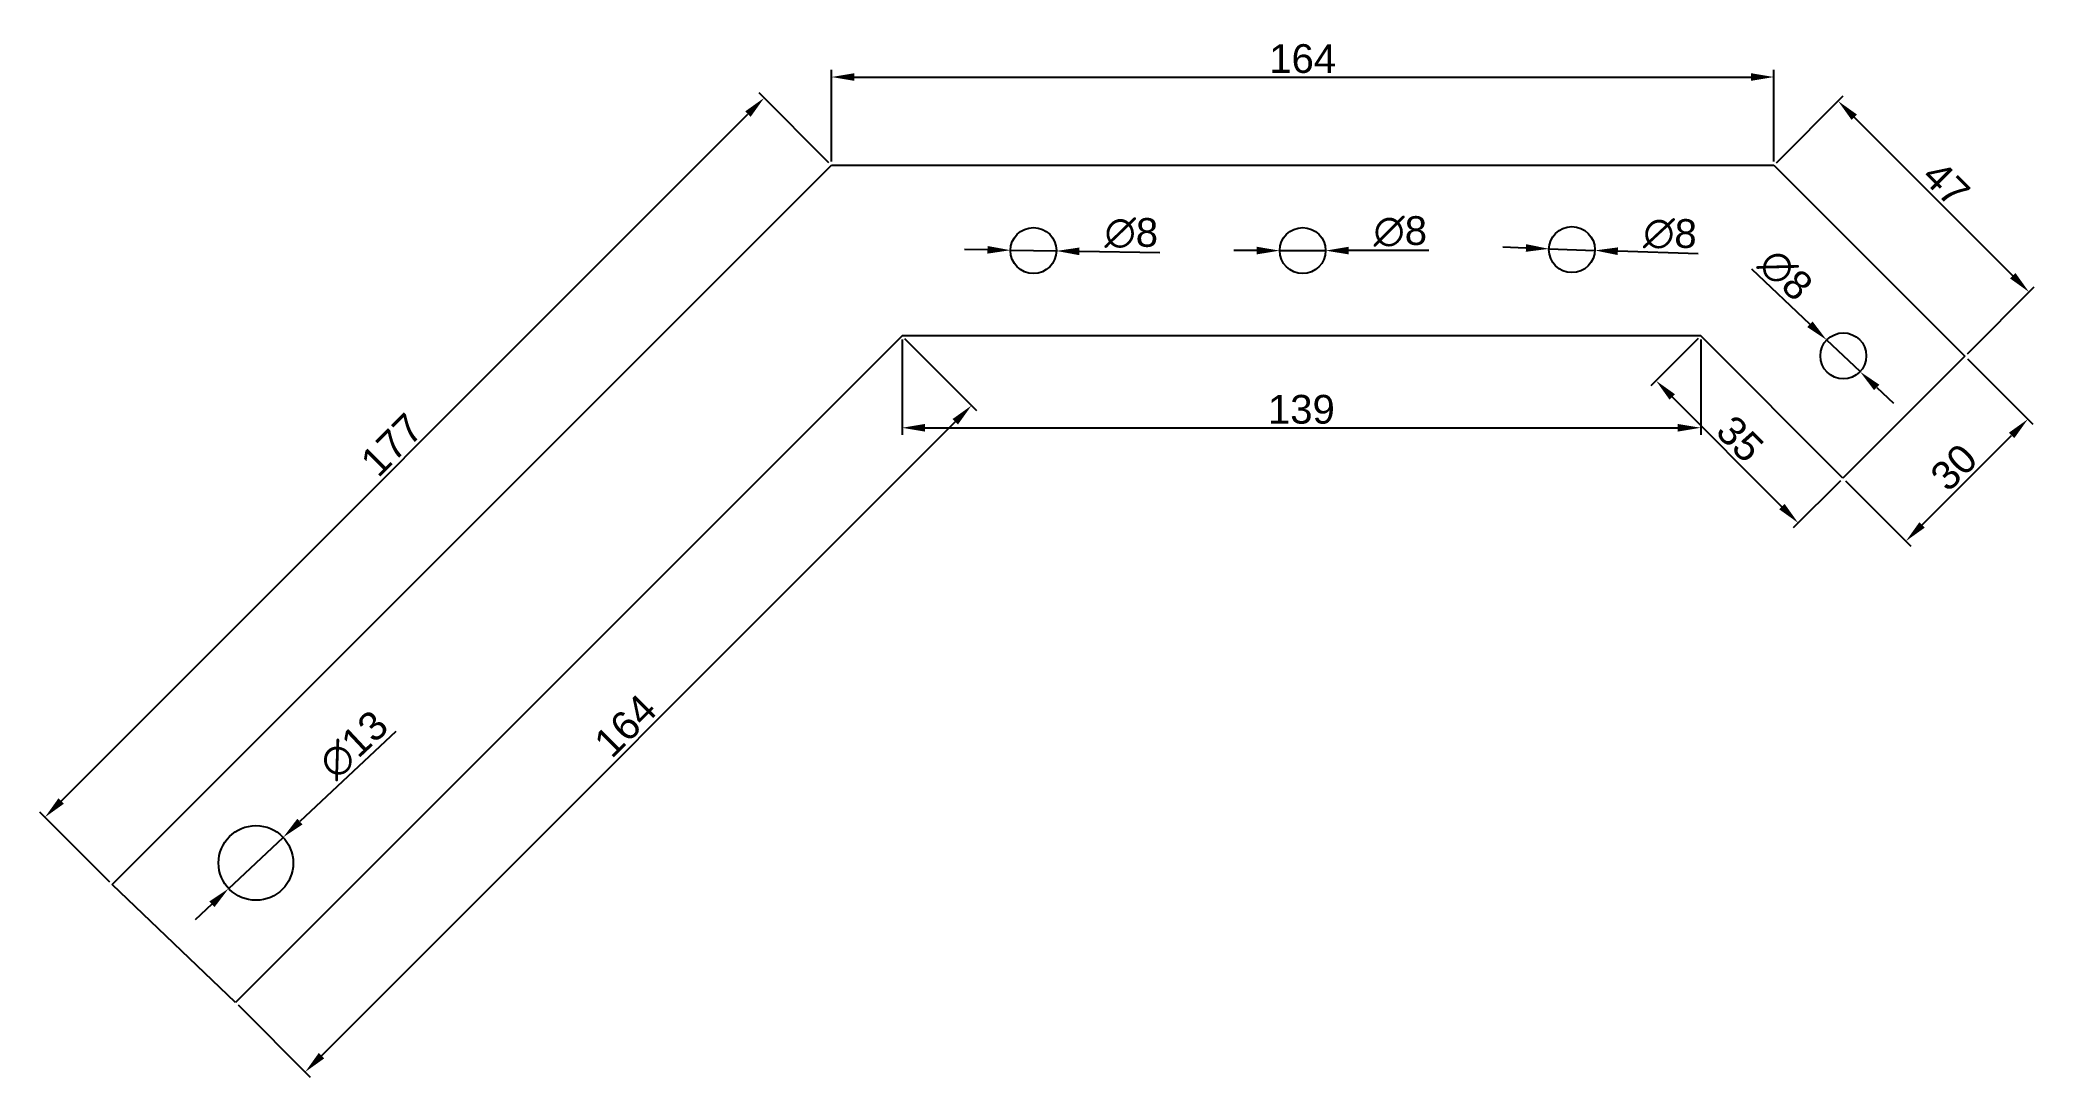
# Model space of a CAD drawing. Header units: millimetres. Extents: x 1438 to 1785, y 940 to 1120.
import ezdxf

# ---------------------------------------------------------------- set-up
doc = ezdxf.new("R2010")
doc.units = ezdxf.units.MM
doc.layers.add('dim', color=5, linetype='Continuous')
doc.styles.get("Standard").update_dxf_attribs({"font": 'arial.ttf'})
doc.dimstyles.new('ISO-25', dxfattribs={"dimtxt": 5, "dimasz": 4, "dimexe": 1.25, "dimexo": 0.625, "dimtad": 1, "dimtxsty": 'Standard', "dimcen": 2.5, "dimadec": 0, "dimazin": 0, "dimtfac": 1, "dimtmove": 0, "dimatfit": 3, "dimfxl": 1, "dimarcsym": 0})

# ---------------------------------------------------------------- blocks, each defined once
blk = doc.blocks.new('*D2')
at = {"layer": 'Defpoints', "color": 0, "transparency": 16777216}
for p in [(1563.72, 1110.36), (1575.44, 1098.64), (1450.28, 973.48)]:
    blk.add_point(p, dxfattribs=at)
at = {"layer": 'dim', "color": 0, "lineweight": -2, "transparency": 16777216}
for p, q in [((1575, 1099.08), (1562.83, 1111.25)), ((1441.39, 988.03), (1560.89, 1107.54)), ((1449.84, 973.93), (1437.67, 986.09))]:
    blk.add_line(p, q, dxfattribs=at)
at = {"layer": 'dim', "color": 0, "transparency": 16777216}
for points in [[(1560.42, 1108.01), (1561.36, 1107.06), (1563.72, 1110.36)], [(1440.91, 988.51), (1441.86, 987.56), (1438.56, 985.21)]]:
    blk.add_solid(points, dxfattribs=at)
at = {"layer": 'dim', "color": 0, "transparency": 16777216, "insert": (1498.92, 1050), "char_height": 5, "attachment_point": 5, "rotation": 45}
blk.add_mtext('177', dxfattribs=at)
blk = doc.blocks.new('*D3')
at = {"layer": 'Defpoints', "color": 0, "transparency": 16777216}
for p in [(1739.44, 1113.99), (1575.44, 1098.64), (1739.44, 1098.64)]:
    blk.add_point(p, dxfattribs=at)
at = {"layer": 'dim', "color": 0, "lineweight": -2, "transparency": 16777216}
for p, q in [((1575.44, 1099.27), (1575.44, 1115.24)), ((1739.44, 1099.27), (1739.44, 1115.24)), ((1579.44, 1113.99), (1735.44, 1113.99))]:
    blk.add_line(p, q, dxfattribs=at)
at = {"layer": 'dim', "color": 0, "transparency": 16777216}
for points in [[(1579.44, 1114.66), (1579.44, 1113.32), (1575.44, 1113.99)], [(1735.44, 1114.66), (1735.44, 1113.32), (1739.44, 1113.99)]]:
    blk.add_solid(points, dxfattribs=at)
at = {"layer": 'dim', "color": 0, "transparency": 16777216, "insert": (1657.44, 1117.17), "char_height": 5, "attachment_point": 5}
blk.add_mtext('164', dxfattribs=at)
blk = doc.blocks.new('*D4')
at = {"layer": 'Defpoints', "color": 0, "transparency": 16777216}
for p in [(1739.44, 1098.64), (1783.85, 1076.58), (1772.67, 1065.41)]:
    blk.add_point(p, dxfattribs=at)
at = {"layer": 'dim', "color": 0, "lineweight": -2, "transparency": 16777216}
for p, q in [((1739.88, 1099.08), (1751.5, 1110.7)), ((1753.44, 1106.99), (1781.02, 1079.41)), ((1773.11, 1065.85), (1784.73, 1077.47))]:
    blk.add_line(p, q, dxfattribs=at)
at = {"layer": 'dim', "color": 0, "transparency": 16777216}
for points in [[(1753.91, 1107.46), (1752.97, 1106.52), (1750.61, 1109.82)], [(1781.49, 1079.88), (1780.55, 1078.94), (1783.85, 1076.58)]]:
    blk.add_solid(points, dxfattribs=at)
at = {"layer": 'dim', "color": 0, "transparency": 16777216, "insert": (1769.44, 1095.41), "char_height": 5, "attachment_point": 5, "rotation": 315}
blk.add_mtext('47', dxfattribs=at)
blk = doc.blocks.new('*D5')
at = {"layer": 'Defpoints', "color": 0, "transparency": 16777216}
for p in [(1772.67, 1065.41), (1783.63, 1054.45), (1751.46, 1044.19)]:
    blk.add_point(p, dxfattribs=at)
at = {"layer": 'dim', "color": 0, "lineweight": -2, "transparency": 16777216}
for p, q in [((1773.11, 1064.97), (1784.51, 1053.57)), ((1765.24, 1036.07), (1780.8, 1051.62)), ((1751.9, 1043.75), (1763.3, 1032.36))]:
    blk.add_line(p, q, dxfattribs=at)
at = {"layer": 'dim', "color": 0, "transparency": 16777216}
for points in [[(1780.33, 1052.1), (1781.27, 1051.15), (1783.63, 1054.45)], [(1764.77, 1036.54), (1765.71, 1035.6), (1762.41, 1033.24)]]:
    blk.add_solid(points, dxfattribs=at)
at = {"layer": 'dim', "color": 0, "transparency": 16777216, "insert": (1770.77, 1046.09), "char_height": 5, "attachment_point": 5, "rotation": 45}
blk.add_mtext('30', dxfattribs=at)
blk = doc.blocks.new('*D6')
at = {"layer": 'Defpoints', "color": 0, "transparency": 16777216}
for p in [(1587.71, 1068.94), (1726.71, 1068.94), (1726.71, 1052.97)]:
    blk.add_point(p, dxfattribs=at)
at = {"layer": 'dim', "color": 0, "lineweight": -2, "transparency": 16777216}
for p, q in [((1587.71, 1068.32), (1587.71, 1051.72)), ((1726.71, 1068.32), (1726.71, 1051.72)), ((1591.71, 1052.97), (1722.71, 1052.97))]:
    blk.add_line(p, q, dxfattribs=at)
at = {"layer": 'dim', "color": 0, "transparency": 16777216}
for points in [[(1591.71, 1053.63), (1591.71, 1052.3), (1587.71, 1052.97)], [(1722.71, 1053.63), (1722.71, 1052.3), (1726.71, 1052.97)]]:
    blk.add_solid(points, dxfattribs=at)
at = {"layer": 'dim', "color": 0, "transparency": 16777216, "insert": (1657.21, 1056.15), "char_height": 5, "attachment_point": 5}
blk.add_mtext('139', dxfattribs=at)
blk = doc.blocks.new('*D7')
at = {"layer": 'Defpoints', "color": 0, "transparency": 16777216}
for p in [(1587.71, 1068.94), (1471.74, 952.98), (1483.84, 940.88)]:
    blk.add_point(p, dxfattribs=at)
at = {"layer": 'dim', "color": 0, "lineweight": -2, "transparency": 16777216}
for p, q in [((1588.15, 1068.5), (1600.69, 1055.96)), ((1596.98, 1054.02), (1486.67, 943.71)), ((1472.19, 952.54), (1484.73, 939.99))]:
    blk.add_line(p, q, dxfattribs=at)
at = {"layer": 'dim', "color": 0, "transparency": 16777216}
for points in [[(1596.51, 1054.49), (1597.45, 1053.54), (1599.81, 1056.84)], [(1486.2, 944.18), (1487.14, 943.24), (1483.84, 940.88)]]:
    blk.add_solid(points, dxfattribs=at)
at = {"layer": 'dim', "color": 0, "transparency": 16777216, "insert": (1539.58, 1001.11), "char_height": 5, "attachment_point": 5, "rotation": 45}
blk.add_mtext('164', dxfattribs=at)
blk = doc.blocks.new('*D8')
at = {"layer": 'Defpoints', "color": 0, "transparency": 16777216}
for p in [(1726.71, 1068.94), (1718.93, 1061.16), (1751.46, 1044.19)]:
    blk.add_point(p, dxfattribs=at)
at = {"layer": 'dim', "color": 0, "lineweight": -2, "transparency": 16777216}
for p, q in [((1726.27, 1068.5), (1718.04, 1060.28)), ((1740.85, 1039.24), (1721.76, 1058.33)), ((1751.02, 1043.75), (1742.79, 1035.53))]:
    blk.add_line(p, q, dxfattribs=at)
at = {"layer": 'dim', "color": 0, "transparency": 16777216}
for points in [[(1722.23, 1058.8), (1721.28, 1057.86), (1718.93, 1061.16)], [(1741.32, 1039.71), (1740.38, 1038.77), (1743.68, 1036.41)]]:
    blk.add_solid(points, dxfattribs=at)
at = {"layer": 'dim', "color": 0, "transparency": 16777216, "insert": (1733.55, 1051.03), "char_height": 5, "attachment_point": 5, "rotation": 315}
blk.add_mtext('35', dxfattribs=at)
blk = doc.blocks.new('*D10')
at = {"layer": 'Defpoints', "color": 0, "transparency": 16777216}
for p in [(1480.01, 981.7), (1470.53, 972.81)]:
    blk.add_point(p, dxfattribs=at)
at = {"layer": 'dim', "color": 0, "lineweight": -2, "transparency": 16777216}
for p, q in [((1499.62, 1000.11), (1482.93, 984.44)), ((1470.53, 972.81), (1480.01, 981.7)), ((1467.61, 970.07), (1464.7, 967.33))]:
    blk.add_line(p, q, dxfattribs=at)
at = {"layer": 'dim', "color": 0, "transparency": 16777216}
for points in [[(1482.47, 984.93), (1483.38, 983.96), (1480.01, 981.7)], [(1467.16, 970.56), (1468.07, 969.58), (1470.53, 972.81)]]:
    blk.add_solid(points, dxfattribs=at)
at = {"layer": 'dim', "color": 0, "transparency": 16777216, "insert": (1492.3, 997.79), "char_height": 5, "attachment_point": 5, "rotation": 43.1829}
blk.add_mtext('∅13', dxfattribs=at)
blk = doc.blocks.new('*D11')
at = {"layer": 'Defpoints', "color": 0, "transparency": 16777216}
for p in [(1606.59, 1083.86), (1614.59, 1083.73)]:
    blk.add_point(p, dxfattribs=at)
at = {"layer": 'dim', "color": 0, "lineweight": -2, "transparency": 16777216}
for p, q in [((1602.59, 1083.93), (1598.59, 1083.99)), ((1606.59, 1083.86), (1614.59, 1083.73)), ((1632.56, 1083.43), (1618.59, 1083.66))]:
    blk.add_line(p, q, dxfattribs=at)
at = {"layer": 'dim', "color": 0, "transparency": 16777216}
for points in [[(1602.6, 1084.59), (1602.58, 1083.26), (1606.59, 1083.86)], [(1618.6, 1084.33), (1618.58, 1082.99), (1614.59, 1083.73)]]:
    blk.add_solid(points, dxfattribs=at)
at = {"layer": 'dim', "color": 0, "transparency": 16777216, "insert": (1627.63, 1086.83), "char_height": 5, "attachment_point": 5, "rotation": 359.042}
blk.add_mtext('∅8', dxfattribs=at)
blk = doc.blocks.new('*D12')
at = {"layer": 'Defpoints', "color": 0, "transparency": 16777216}
for p in [(1653.44, 1083.79), (1661.44, 1083.79)]:
    blk.add_point(p, dxfattribs=at)
at = {"layer": 'dim', "color": 0, "lineweight": -2, "transparency": 16777216}
for p, q in [((1649.44, 1083.79), (1645.44, 1083.79)), ((1653.44, 1083.79), (1661.44, 1083.79)), ((1679.42, 1083.79), (1665.44, 1083.79))]:
    blk.add_line(p, q, dxfattribs=at)
at = {"layer": 'dim', "color": 0, "transparency": 16777216}
for points in [[(1649.44, 1084.46), (1649.44, 1083.13), (1653.44, 1083.79)], [(1665.44, 1084.46), (1665.44, 1083.13), (1661.44, 1083.79)]]:
    blk.add_solid(points, dxfattribs=at)
at = {"layer": 'dim', "color": 0, "transparency": 16777216, "insert": (1674.43, 1087.11), "char_height": 5, "attachment_point": 5}
blk.add_mtext('∅8', dxfattribs=at)
blk = doc.blocks.new('*D13')
at = {"layer": 'Defpoints', "color": 0, "transparency": 16777216}
for p in [(1700.29, 1084.1), (1708.29, 1083.82)]:
    blk.add_point(p, dxfattribs=at)
at = {"layer": 'dim', "color": 0, "lineweight": -2, "transparency": 16777216}
for p, q in [((1696.29, 1084.24), (1692.3, 1084.38)), ((1700.29, 1084.1), (1708.29, 1083.82)), ((1726.25, 1083.2), (1712.28, 1083.69))]:
    blk.add_line(p, q, dxfattribs=at)
at = {"layer": 'dim', "color": 0, "transparency": 16777216}
for points in [[(1696.32, 1084.91), (1696.27, 1083.58), (1700.29, 1084.1)], [(1712.31, 1084.35), (1712.26, 1083.02), (1708.29, 1083.82)]]:
    blk.add_solid(points, dxfattribs=at)
at = {"layer": 'dim', "color": 0, "transparency": 16777216, "insert": (1721.38, 1086.69), "char_height": 5, "attachment_point": 5, "rotation": 358.0023}
blk.add_mtext('∅8', dxfattribs=at)
blk = doc.blocks.new('*D14')
at = {"layer": 'Defpoints', "color": 0, "transparency": 16777216}
for p in [(1748.63, 1068.23), (1754.44, 1062.73)]:
    blk.add_point(p, dxfattribs=at)
at = {"layer": 'dim', "color": 0, "lineweight": -2, "transparency": 16777216}
for p, q in [((1735.57, 1080.59), (1745.72, 1070.98)), ((1754.44, 1062.73), (1748.63, 1068.23)), ((1757.34, 1059.98), (1760.25, 1057.23))]:
    blk.add_line(p, q, dxfattribs=at)
at = {"layer": 'dim', "color": 0, "transparency": 16777216}
for points in [[(1746.18, 1071.46), (1745.26, 1070.49), (1748.63, 1068.23)], [(1757.8, 1060.46), (1756.88, 1059.5), (1754.44, 1062.73)]]:
    blk.add_solid(points, dxfattribs=at)
at = {"layer": 'dim', "color": 0, "transparency": 16777216, "insert": (1741.47, 1079.57), "char_height": 5, "attachment_point": 5, "rotation": 316.5721}
blk.add_mtext('∅8', dxfattribs=at)

msp = doc.modelspace()

# ---------------------------------------------------------------- linework, layer by layer
for p, q in [((1450.28, 973.484), (1575.438, 1098.642)), ((1575.438, 1098.642), (1739.438, 1098.642)), ((1739.438, 1098.642), (1772.672, 1065.408)), ((1587.71, 1068.943), (1471.744, 952.978)), ((1726.71, 1068.943), (1587.71, 1068.943)), ((1751.459, 1044.195), (1726.71, 1068.943)), ((1772.672, 1065.408), (1751.459, 1044.195)), ((1471.744, 952.978), (1450.28, 973.484))]:
    msp.add_line(p, q)
for centre, radius in [((1610.589, 1083.793), 4), ((1657.438, 1083.793), 4), ((1704.288, 1083.964), 4), ((1751.531, 1065.479), 4), ((1475.27, 977.256), 6.5)]:
    msp.add_circle(centre, radius)

# ---------------------------------------------------------------- dimensions: what is measured, and where the dimension line sits
at = {"layer": 'dim'}
for base, p1, p2, picture, middle in [((1739.438, 1113.991), (1575.438, 1098.642), (1739.438, 1098.642), '*D3', (1657.438, 1117.169)), ((1726.71, 1052.966), (1587.71, 1068.943), (1726.71, 1068.943), '*D6', (1657.21, 1056.146))]:
    dim = msp.add_linear_dim(base=base, p1=p1, p2=p2, dimstyle='ISO-25', dxfattribs=at)
    dim.commit()
    dim.dimension.update_dxf_attribs({"geometry": picture, "text_midpoint": middle})
for p1, p2, distance, picture, middle in [((1450.28, 973.484), (1575.438, 1098.642), 16.578, '*D2', (1498.92, 1050.002)), ((1739.438, 1098.642), (1772.672, 1065.408), 15.804, '*D4', (1769.44, 1095.41)), ((1587.71, 1068.943), (1471.744, 952.978), 17.111, '*D7', (1539.579, 1001.108)), ((1751.459, 1044.195), (1726.71, 1068.943), 11.007, '*D8', (1733.549, 1051.034)), ((1751.459, 1044.195), (1772.672, 1065.408), -15.492, '*D5', (1770.772, 1046.095))]:
    dim = msp.add_aligned_dim(p1=p1, p2=p2, distance=distance, dimstyle='ISO-25', dxfattribs=at)
    dim.commit()
    dim.dimension.update_dxf_attribs({"geometry": picture, "text_midpoint": middle})
for p1, p2, picture, middle in [((1606.589, 1083.859), (1614.588, 1083.726), '*D11', (1627.631, 1086.826)), ((1653.438, 1083.793), (1661.438, 1083.793), '*D12', (1674.427, 1087.11)), ((1700.29, 1084.104), (1708.285, 1083.825), '*D13', (1721.382, 1086.688)), ((1754.436, 1062.729), (1748.626, 1068.229), '*D14', (1739.193, 1077.158))]:
    dim = msp.add_diameter_dim_2p(p1=p1, p2=p2, dimstyle='ISO-25', dxfattribs=at)
    dim.commit()
    dim.dimension.update_dxf_attribs({"geometry": picture, "text_midpoint": middle})
dim = msp.add_diameter_dim_2p(p1=(1470.53, 972.808), p2=(1480.01, 981.705), dimstyle='ISO-25', dxfattribs=at)
dim.commit()
dim.dimension.update_dxf_attribs({"geometry": '*D10', "text_midpoint": (1494.566, 995.366), "dimtype": 163})

doc.saveas('drawing.dxf')
